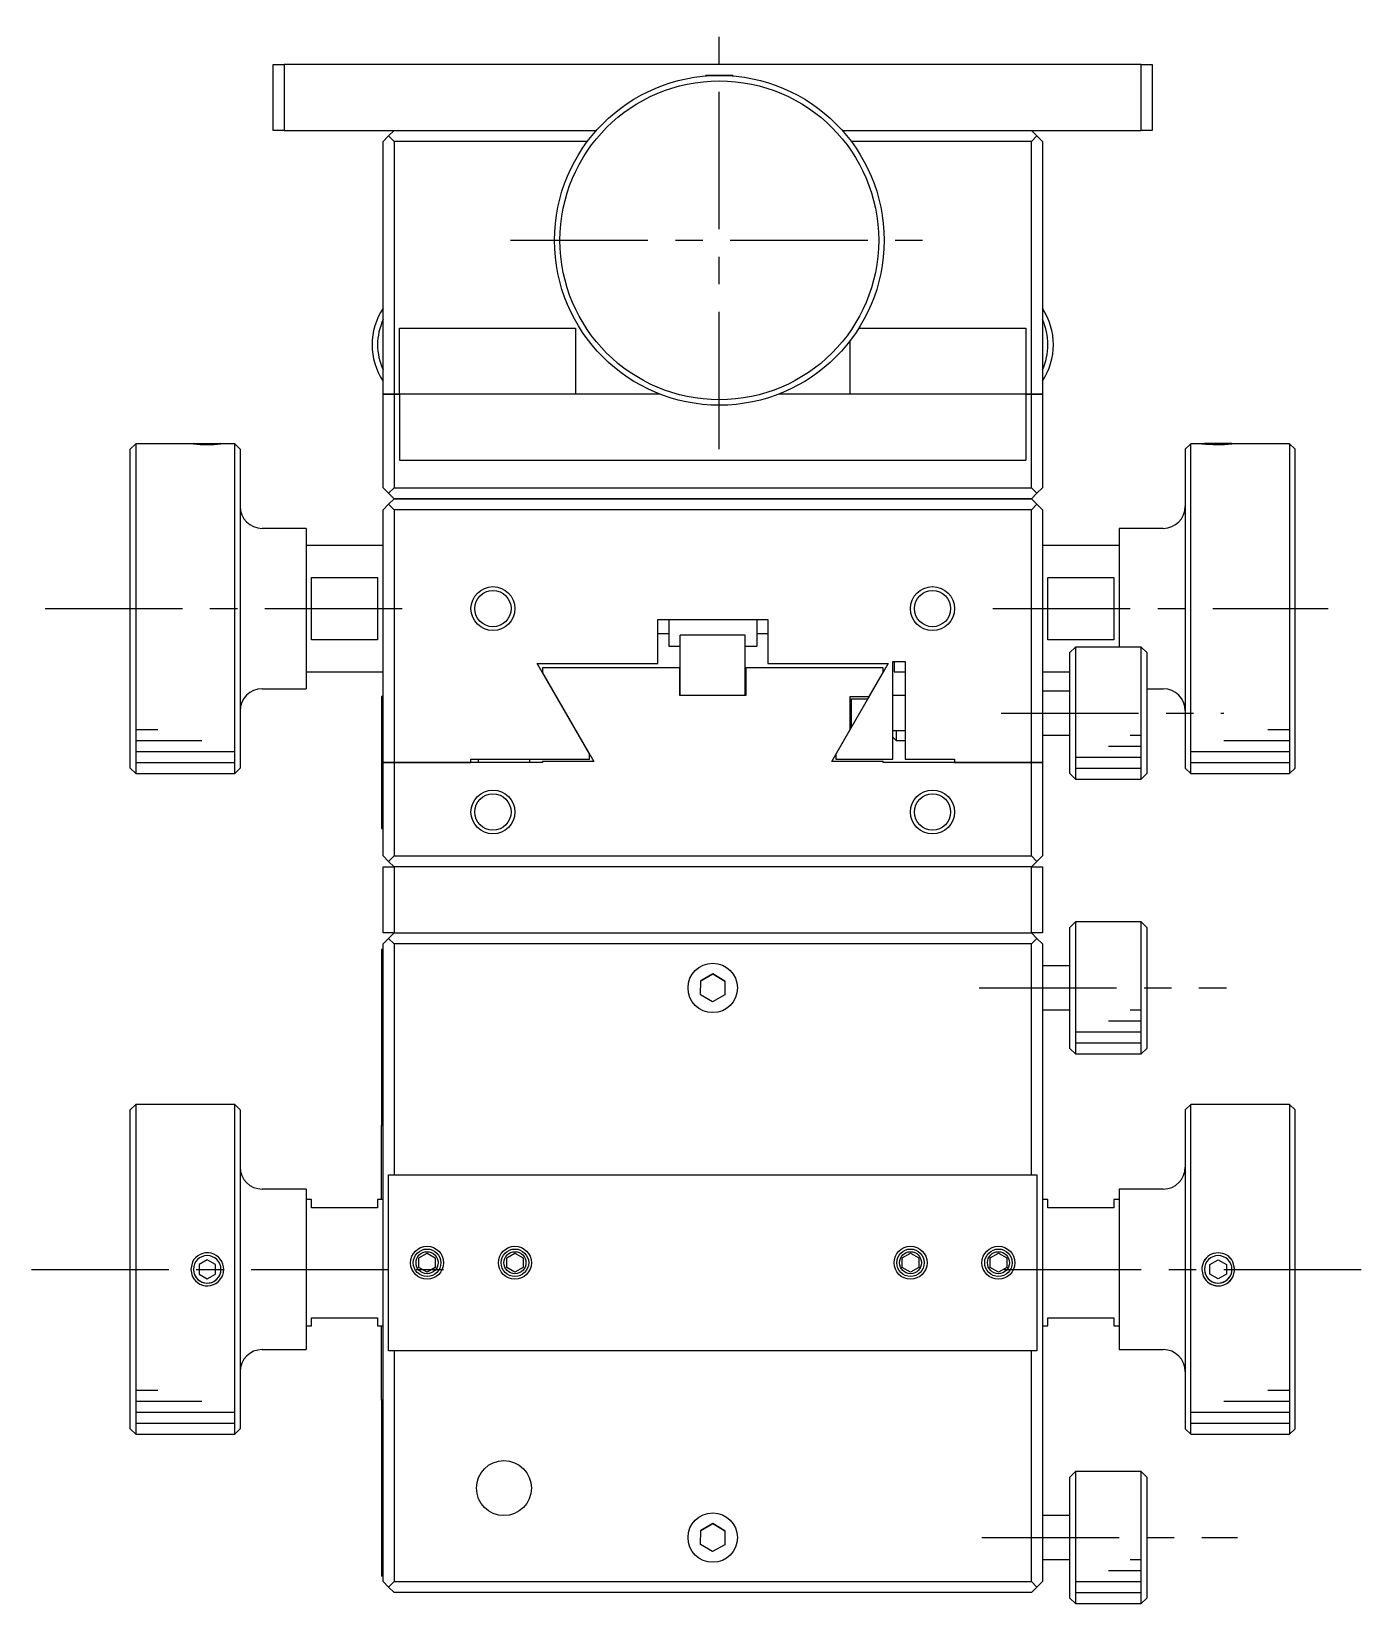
# Model space of a CAD drawing. Extents: x -223 to 406, y -20 to 447.
# Drawn here: x -7.9 to 113.6, y 303.9 to 446.9 of the extents above; entities that cross this region are included whole.
import ezdxf

# ---------------------------------------------------------------- set-up
doc = ezdxf.new("R2010")
doc.units = 0
doc.header["$LTSCALE"] = 10
doc.linetypes.add('CENTER', pattern=[2, 1.25, -0.25, 0.25, -0.25])
doc.layers.get('0').update_dxf_attribs({"linetype": 'CONTINUOUS'})
doc.layers.add('CENTER', color=1, linetype='CENTER')

msp = doc.modelspace()

# ---------------------------------------------------------------- linework, layer by layer
at = {"color": 7, "linetype": 'CONTINUOUS'}
for p, q in [((14.060316, 437.932865), (14.060316, 443.932865)), ((14.060316, 443.932865), (15.060316, 443.932865)), ((15.060316, 443.932865), (15.060316, 437.932865)), ((93.060316, 443.932865), (15.060316, 443.932865)), ((93.060316, 437.932865), (93.060316, 443.932865)), ((93.060316, 443.932865), (94.060316, 443.932865)), ((94.060316, 443.932865), (94.060316, 437.932865)), ((53.410316, 442.962471), (54.660316, 442.962471)), ((54.660316, 442.962471), (55.910316, 442.962471)), ((15.060316, 437.932865), (14.060316, 437.932865)), ((15.060316, 437.932865), (43.479976, 437.932865)), ((24.560316, 437.432865), (25.060316, 437.932865)), ((65.840655, 437.932865), (93.060316, 437.932865)), ((83.560316, 437.432865), (83.060316, 437.932865)), ((94.060316, 437.932865), (93.060316, 437.932865)), ((24.060316, 436.932865), (24.560316, 437.432865)), ((24.060316, 413.932865), (24.060316, 436.932865)), ((24.560316, 437.432865), (25.060316, 436.932865)), ((25.060316, 436.932865), (25.060316, 413.932865)), ((42.660316, 436.932865), (25.060316, 436.932865)), ((83.060316, 436.932865), (66.660316, 436.932865)), ((83.060316, 436.932865), (83.560316, 437.432865)), ((83.060316, 413.932865), (83.060316, 436.932865)), ((83.560316, 437.432865), (84.060316, 436.932865)), ((84.060316, 436.932865), (84.060316, 413.932865)), ((25.560316, 413.932865), (25.560316, 419.932865)), ((25.560316, 419.932865), (41.560316, 419.932865)), ((41.560316, 419.932865), (41.560316, 413.932865)), ((67.348893, 419.932865), (82.560316, 419.932865)), ((82.560316, 419.932865), (82.560316, 413.932865)), ((66.560316, 413.932865), (66.560316, 418.801052)), ((24.060316, 405.432865), (24.060316, 413.932865)), ((24.060316, 413.932865), (25.060316, 413.932865)), ((25.060316, 413.932865), (24.060316, 413.932865)), ((25.060316, 413.932865), (25.060316, 405.432865)), ((25.550316, 413.932865), (25.060316, 413.932865)), ((25.060316, 413.932865), (25.550316, 413.932865)), ((29.050316, 413.932865), (25.560316, 413.932865)), ((29.050316, 413.932865), (25.560316, 413.932865)), ((25.560316, 413.932865), (25.560316, 407.932865)), ((29.060316, 413.932865), (29.050316, 413.932865)), ((29.060316, 413.932865), (29.050316, 413.932865)), ((29.070316, 413.932865), (29.060316, 413.932865)), ((29.070316, 413.932865), (29.060316, 413.932865)), ((29.960316, 413.932865), (29.070316, 413.932865)), ((29.950316, 413.932865), (29.070316, 413.932865)), ((29.960316, 413.932865), (29.950316, 413.932865)), ((30.050316, 413.932865), (29.960316, 413.932865)), ((29.970316, 413.932865), (29.960316, 413.932865)), ((30.060316, 413.932865), (29.970316, 413.932865)), ((30.060316, 413.932865), (30.050316, 413.932865)), ((30.070316, 413.932865), (30.060316, 413.932865)), ((30.850316, 413.932865), (30.060316, 413.932865)), ((30.860316, 413.932865), (30.070316, 413.932865)), ((30.860316, 413.932865), (30.850316, 413.932865)), ((31.050316, 413.932865), (30.860316, 413.932865)), ((30.870316, 413.932865), (30.860316, 413.932865)), ((31.060316, 413.932865), (30.870316, 413.932865)), ((31.060316, 413.932865), (31.050316, 413.932865)), ((31.070316, 413.932865), (31.060316, 413.932865)), ((31.750316, 413.932865), (31.060316, 413.932865)), ((31.760316, 413.932865), (31.070316, 413.932865)), ((31.760316, 413.932865), (31.750316, 413.932865)), ((32.050316, 413.932865), (31.760316, 413.932865)), ((31.770316, 413.932865), (31.760316, 413.932865)), ((32.060316, 413.932865), (31.770316, 413.932865)), ((32.060316, 413.932865), (32.050316, 413.932865)), ((32.070316, 413.932865), (32.060316, 413.932865)), ((32.650316, 413.932865), (32.060316, 413.932865)), ((32.660316, 413.932865), (32.070316, 413.932865)), ((32.660316, 413.932865), (32.650316, 413.932865)), ((33.050316, 413.932865), (32.660316, 413.932865)), ((32.670316, 413.932865), (32.660316, 413.932865)), ((33.060316, 413.932865), (32.670316, 413.932865)), ((33.060316, 413.932865), (33.050316, 413.932865)), ((33.070316, 413.932865), (33.060316, 413.932865)), ((33.550316, 413.932865), (33.060316, 413.932865)), ((33.560316, 413.932865), (33.070316, 413.932865)), ((33.560316, 413.932865), (33.550316, 413.932865)), ((34.050316, 413.932865), (33.560316, 413.932865)), ((33.570316, 413.932865), (33.560316, 413.932865)), ((34.060316, 413.932865), (33.570316, 413.932865)), ((34.060316, 413.932865), (34.050316, 413.932865)), ((34.070316, 413.932865), (34.060316, 413.932865)), ((34.450316, 413.932865), (34.060316, 413.932865)), ((34.460316, 413.932865), (34.070316, 413.932865)), ((34.460316, 413.932865), (34.450316, 413.932865)), ((35.050316, 413.932865), (34.460316, 413.932865)), ((34.470316, 413.932865), (34.460316, 413.932865)), ((35.060316, 413.932865), (34.470316, 413.932865)), ((35.060316, 413.932865), (35.050316, 413.932865)), ((35.070316, 413.932865), (35.060316, 413.932865)), ((35.350316, 413.932865), (35.060316, 413.932865)), ((35.360316, 413.932865), (35.070316, 413.932865)), ((35.360316, 413.932865), (35.350316, 413.932865)), ((36.050316, 413.932865), (35.360316, 413.932865)), ((35.370316, 413.932865), (35.360316, 413.932865)), ((36.060316, 413.932865), (35.370316, 413.932865)), ((36.060316, 413.932865), (36.050316, 413.932865)), ((36.070316, 413.932865), (36.060316, 413.932865)), ((36.250316, 413.932865), (36.060316, 413.932865)), ((36.260316, 413.932865), (36.070316, 413.932865)), ((36.260316, 413.932865), (36.250316, 413.932865)), ((37.050316, 413.932865), (36.260316, 413.932865)), ((36.270316, 413.932865), (36.260316, 413.932865)), ((37.060316, 413.932865), (36.270316, 413.932865)), ((37.060316, 413.932865), (37.050316, 413.932865)), ((37.070316, 413.932865), (37.060316, 413.932865)), ((37.150316, 413.932865), (37.060316, 413.932865)), ((37.160316, 413.932865), (37.070316, 413.932865)), ((37.160316, 413.932865), (37.150316, 413.932865)), ((38.050316, 413.932865), (37.160316, 413.932865)), ((37.170316, 413.932865), (37.160316, 413.932865)), ((38.050316, 413.932865), (37.170316, 413.932865)), ((38.060316, 413.932865), (38.050316, 413.932865)), ((38.060316, 413.932865), (38.050316, 413.932865)), ((38.070316, 413.932865), (38.060316, 413.932865)), ((38.070316, 413.932865), (38.060316, 413.932865)), ((39.050316, 413.932865), (38.070316, 413.932865)), ((39.060316, 413.932865), (38.070316, 413.932865)), ((39.060316, 413.932865), (39.050316, 413.932865)), ((39.070316, 413.932865), (39.060316, 413.932865)), ((40.060316, 413.932865), (39.060316, 413.932865)), ((40.050316, 413.932865), (39.070316, 413.932865)), ((40.060316, 413.932865), (40.050316, 413.932865)), ((40.070316, 413.932865), (40.060316, 413.932865)), ((41.060316, 413.932865), (40.060316, 413.932865)), ((41.050316, 413.932865), (40.070316, 413.932865)), ((41.060316, 413.932865), (41.050316, 413.932865)), ((41.070316, 413.932865), (41.060316, 413.932865)), ((41.560316, 413.932865), (41.060316, 413.932865)), ((41.560316, 413.932865), (41.070316, 413.932865)), ((41.570316, 413.932865), (41.560316, 413.932865)), ((42.060316, 413.932865), (41.570316, 413.932865)), ((43.060316, 413.932865), (42.060316, 413.932865)), ((44.060316, 413.932865), (43.060316, 413.932865)), ((45.060316, 413.932865), (44.060316, 413.932865)), ((46.060316, 413.932865), (45.060316, 413.932865)), ((47.060316, 413.932865), (46.060316, 413.932865)), ((48.060316, 413.932865), (47.060316, 413.932865)), ((49.060316, 413.932865), (48.060316, 413.932865)), ((49.275151, 413.932865), (49.060316, 413.932865)), ((60.060316, 413.932865), (60.04548, 413.932865)), ((61.060316, 413.932865), (60.060316, 413.932865)), ((62.060316, 413.932865), (61.060316, 413.932865)), ((63.060316, 413.932865), (62.060316, 413.932865)), ((64.060316, 413.932865), (63.060316, 413.932865)), ((65.060316, 413.932865), (64.060316, 413.932865)), ((66.060316, 413.932865), (65.060316, 413.932865)), ((66.550316, 413.932865), (66.060316, 413.932865)), ((66.560316, 413.932865), (66.550316, 413.932865)), ((67.050316, 413.932865), (66.560316, 413.932865)), ((67.060316, 413.932865), (66.560316, 413.932865)), ((67.060316, 413.932865), (67.050316, 413.932865)), ((67.070316, 413.932865), (67.060316, 413.932865)), ((68.060316, 413.932865), (67.060316, 413.932865)), ((68.050316, 413.932865), (67.070316, 413.932865)), ((68.060316, 413.932865), (68.050316, 413.932865)), ((68.070316, 413.932865), (68.060316, 413.932865)), ((69.060316, 413.932865), (68.060316, 413.932865)), ((69.050316, 413.932865), (68.070316, 413.932865)), ((69.060316, 413.932865), (69.050316, 413.932865)), ((69.070316, 413.932865), (69.060316, 413.932865)), ((70.050316, 413.932865), (69.060316, 413.932865)), ((70.050316, 413.932865), (69.070316, 413.932865)), ((70.060316, 413.932865), (70.050316, 413.932865)), ((70.060316, 413.932865), (70.050316, 413.932865)), ((70.070316, 413.932865), (70.060316, 413.932865)), ((70.070316, 413.932865), (70.060316, 413.932865)), ((70.960316, 413.932865), (70.070316, 413.932865)), ((70.950316, 413.932865), (70.070316, 413.932865)), ((70.960316, 413.932865), (70.950316, 413.932865)), ((71.050316, 413.932865), (70.960316, 413.932865)), ((70.970316, 413.932865), (70.960316, 413.932865)), ((71.060316, 413.932865), (70.970316, 413.932865)), ((71.060316, 413.932865), (71.050316, 413.932865)), ((71.070316, 413.932865), (71.060316, 413.932865)), ((71.850316, 413.932865), (71.060316, 413.932865)), ((71.860316, 413.932865), (71.070316, 413.932865)), ((71.860316, 413.932865), (71.850316, 413.932865)), ((72.050316, 413.932865), (71.860316, 413.932865)), ((71.870316, 413.932865), (71.860316, 413.932865)), ((72.060316, 413.932865), (71.870316, 413.932865)), ((72.060316, 413.932865), (72.050316, 413.932865)), ((72.070316, 413.932865), (72.060316, 413.932865)), ((72.750316, 413.932865), (72.060316, 413.932865)), ((72.760316, 413.932865), (72.070316, 413.932865)), ((72.760316, 413.932865), (72.750316, 413.932865)), ((73.050316, 413.932865), (72.760316, 413.932865)), ((72.770316, 413.932865), (72.760316, 413.932865)), ((73.060316, 413.932865), (72.770316, 413.932865)), ((73.060316, 413.932865), (73.050316, 413.932865)), ((73.070316, 413.932865), (73.060316, 413.932865)), ((73.650316, 413.932865), (73.060316, 413.932865)), ((73.660316, 413.932865), (73.070316, 413.932865)), ((73.660316, 413.932865), (73.650316, 413.932865)), ((74.050316, 413.932865), (73.660316, 413.932865)), ((73.670316, 413.932865), (73.660316, 413.932865)), ((74.060316, 413.932865), (73.670316, 413.932865)), ((74.060316, 413.932865), (74.050316, 413.932865)), ((74.070316, 413.932865), (74.060316, 413.932865)), ((74.550316, 413.932865), (74.060316, 413.932865)), ((74.560316, 413.932865), (74.070316, 413.932865)), ((74.560316, 413.932865), (74.550316, 413.932865)), ((75.050316, 413.932865), (74.560316, 413.932865)), ((74.570316, 413.932865), (74.560316, 413.932865)), ((75.060316, 413.932865), (74.570316, 413.932865)), ((75.060316, 413.932865), (75.050316, 413.932865)), ((75.070316, 413.932865), (75.060316, 413.932865)), ((75.450316, 413.932865), (75.060316, 413.932865)), ((75.460316, 413.932865), (75.070316, 413.932865)), ((75.460316, 413.932865), (75.450316, 413.932865)), ((76.050316, 413.932865), (75.460316, 413.932865)), ((75.470316, 413.932865), (75.460316, 413.932865)), ((76.060316, 413.932865), (75.470316, 413.932865)), ((76.060316, 413.932865), (76.050316, 413.932865)), ((76.070316, 413.932865), (76.060316, 413.932865)), ((76.350316, 413.932865), (76.060316, 413.932865)), ((76.360316, 413.932865), (76.070316, 413.932865)), ((76.360316, 413.932865), (76.350316, 413.932865)), ((77.050316, 413.932865), (76.360316, 413.932865)), ((76.370316, 413.932865), (76.360316, 413.932865)), ((77.060316, 413.932865), (76.370316, 413.932865)), ((77.060316, 413.932865), (77.050316, 413.932865)), ((77.070316, 413.932865), (77.060316, 413.932865)), ((77.250316, 413.932865), (77.060316, 413.932865)), ((77.260316, 413.932865), (77.070316, 413.932865)), ((77.260316, 413.932865), (77.250316, 413.932865)), ((78.050316, 413.932865), (77.260316, 413.932865)), ((77.270316, 413.932865), (77.260316, 413.932865)), ((78.060316, 413.932865), (77.270316, 413.932865)), ((78.060316, 413.932865), (78.050316, 413.932865)), ((78.070316, 413.932865), (78.060316, 413.932865)), ((78.150316, 413.932865), (78.060316, 413.932865)), ((78.160316, 413.932865), (78.070316, 413.932865)), ((78.160316, 413.932865), (78.150316, 413.932865)), ((79.050316, 413.932865), (78.160316, 413.932865)), ((78.170316, 413.932865), (78.160316, 413.932865)), ((79.050316, 413.932865), (78.170316, 413.932865)), ((79.060316, 413.932865), (79.050316, 413.932865)), ((79.060316, 413.932865), (79.050316, 413.932865)), ((79.070316, 413.932865), (79.060316, 413.932865)), ((79.070316, 413.932865), (79.060316, 413.932865)), ((82.560316, 413.932865), (79.070316, 413.932865)), ((82.560316, 413.932865), (79.070316, 413.932865)), ((82.560316, 413.932865), (82.560316, 407.932865)), ((83.060316, 413.932865), (82.570316, 413.932865)), ((82.570316, 413.932865), (83.060316, 413.932865)), ((83.060316, 405.432865), (83.060316, 413.932865)), ((83.060316, 413.932865), (84.060316, 413.932865)), ((84.060316, 413.932865), (83.060316, 413.932865)), ((84.060316, 413.932865), (84.060316, 405.432865)), ((1.560316, 409.432865), (1.060316, 408.932865)), ((1.560316, 409.432865), (1.560316, 379.432865)), ((6.751103, 409.432865), (1.560316, 409.432865)), ((6.810316, 409.462471), (6.751103, 409.432865)), ((6.810316, 409.462471), (9.174074, 409.462471)), ((9.174074, 409.462471), (9.310316, 409.462471)), ((9.369528, 409.432865), (9.310316, 409.462471)), ((10.560316, 409.432865), (9.560311, 409.432865)), ((10.560316, 379.432865), (10.560316, 409.432865)), ((11.060316, 408.932865), (10.560316, 409.432865)), ((97.560316, 409.432865), (97.060316, 408.932865)), ((97.560316, 379.432865), (97.560316, 409.432865)), ((98.751103, 409.432865), (97.560316, 409.432865)), ((98.810316, 409.462471), (98.751103, 409.432865)), ((101.257965, 409.462471), (98.810316, 409.462471)), ((101.308602, 409.462471), (101.257965, 409.462471)), ((101.310316, 409.462471), (101.308602, 409.462471)), ((101.369528, 409.432865), (101.310316, 409.462471)), ((106.560316, 409.432865), (101.560311, 409.432865)), ((106.560316, 409.432865), (106.560316, 379.432865)), ((107.060316, 408.932865), (106.560316, 409.432865)), ((1.060316, 379.932865), (1.060316, 408.932865)), ((11.060316, 408.932865), (11.060316, 379.932865)), ((25.560316, 407.932865), (82.560316, 407.932865)), ((97.060316, 408.932865), (97.060316, 379.932865)), ((107.060316, 379.932865), (107.060316, 408.932865)), ((24.560316, 404.932865), (24.060316, 405.432865)), ((25.060316, 405.432865), (24.560316, 404.932865)), ((24.560316, 404.932865), (25.060316, 404.432865)), ((25.060316, 405.432865), (83.060316, 405.432865)), ((83.560316, 404.932865), (83.060316, 405.432865)), ((83.560316, 404.932865), (83.060316, 404.432865)), ((84.060316, 405.432865), (83.560316, 404.932865)), ((24.060316, 403.432865), (24.560316, 403.932865)), ((24.060316, 380.432865), (24.060316, 403.432865)), ((24.560316, 403.932865), (25.060316, 404.432865)), ((24.560316, 403.932865), (25.060316, 403.432865)), ((25.060316, 404.432865), (83.060316, 404.432865)), ((83.060316, 404.432865), (25.060316, 404.432865)), ((25.060316, 403.432865), (25.060316, 380.432865)), ((83.060316, 403.432865), (25.060316, 403.432865)), ((83.060316, 404.432865), (83.560316, 403.932865)), ((83.060316, 403.432865), (83.560316, 403.932865)), ((83.060316, 380.432865), (83.060316, 403.432865)), ((83.560316, 403.932865), (84.060316, 403.432865)), ((84.060316, 403.432865), (84.060316, 380.432865)), ((17.060316, 401.732865), (13.060316, 401.732865)), ((17.060316, 401.732865), (17.060316, 387.132865)), ((91.060316, 401.732865), (91.060316, 390.932865)), ((95.060316, 401.732865), (91.060316, 401.732865)), ((24.060316, 400.182865), (17.060316, 400.182865)), ((91.060316, 400.182865), (84.060316, 400.182865)), ((17.560316, 391.593411), (17.560316, 397.272319)), ((17.560316, 397.272319), (23.560316, 397.272319)), ((23.560316, 397.272319), (23.560316, 391.593411)), ((84.560316, 391.593411), (84.560316, 397.272319)), ((84.560316, 397.272319), (90.560316, 397.272319)), ((90.560316, 397.272319), (90.560316, 391.593411)), ((49.060316, 393.432865), (59.060316, 393.432865)), ((49.060316, 389.432865), (49.060316, 393.432865)), ((50.060316, 393.432865), (50.060316, 391.007865)), ((58.060316, 393.432865), (58.060316, 391.007865)), ((59.060316, 393.432865), (59.060316, 389.432865)), ((49.060316, 392.182865), (50.060316, 392.182865)), ((51.110316, 386.532865), (51.110316, 392.032865)), ((57.010316, 392.032865), (51.110316, 392.032865)), ((57.010316, 386.532865), (57.010316, 392.032865)), ((58.060316, 392.182865), (59.060316, 392.182865)), ((23.560316, 391.593411), (17.560316, 391.593411)), ((50.060316, 391.007865), (51.110316, 391.007865)), ((57.010316, 391.007865), (58.060316, 391.007865)), ((90.560316, 391.593411), (84.560316, 391.593411)), ((87.060316, 390.932865), (86.560316, 390.432865)), ((86.560316, 379.432865), (86.560316, 390.432865)), ((87.060316, 390.932865), (87.060316, 378.932865)), ((93.060316, 390.932865), (87.060316, 390.932865)), ((93.060316, 378.933214), (93.060316, 390.932865)), ((93.560316, 390.432865), (93.060316, 390.932865)), ((93.560316, 390.432865), (93.560316, 379.433185)), ((38.096214, 389.432865), (49.060316, 389.432865)), ((42.860316, 381.181199), (38.096214, 389.432865)), ((38.560316, 389.032865), (38.560316, 388.632789)), ((51.060316, 389.032865), (38.560316, 389.032865)), ((51.060316, 386.532865), (51.060316, 389.032865)), ((57.060316, 389.032865), (57.060316, 386.532865)), ((69.560316, 389.032865), (57.060316, 389.032865)), ((59.060316, 389.432865), (70.024417, 389.432865)), ((70.024417, 389.432865), (65.260316, 381.181199)), ((69.560316, 388.632789), (69.560316, 389.032865)), ((70.460316, 389.632865), (71.560316, 389.632865)), ((70.460316, 380.732865), (70.460316, 389.632865)), ((70.560316, 389.632865), (70.560316, 388.682865)), ((71.560316, 389.632865), (71.560316, 380.732865)), ((17.060316, 388.682865), (24.060316, 388.682865)), ((38.560316, 388.632789), (43.236809, 380.532865)), ((68.290189, 386.432865), (69.560316, 388.632789)), ((70.560316, 388.682865), (71.560316, 388.682865)), ((84.060316, 388.682865), (86.560316, 388.682865)), ((13.060316, 387.132865), (17.060316, 387.132865)), ((24.060316, 386.432865), (23.910316, 386.432865)), ((23.910316, 386.432865), (23.910316, 380.432865)), ((57.060316, 386.532865), (51.060316, 386.532865)), ((66.560316, 386.432865), (68.290189, 386.432865)), ((66.560316, 383.436637), (66.560316, 386.432865)), ((66.660316, 386.182865), (66.560316, 386.082865)), ((66.660316, 386.182865), (66.660316, 383.682865)), ((68.148029, 386.182865), (66.660316, 386.182865)), ((71.560316, 386.532865), (70.460316, 386.532865)), ((86.560316, 386.932865), (84.060335, 386.932865)), ((93.560316, 387.132865), (95.060316, 387.132865)), ((64.883822, 380.532865), (66.560316, 383.436637)), ((66.560316, 383.782865), (66.660316, 383.682865)), ((66.660316, 383.682865), (66.704653, 383.682865)), ((70.460316, 383.332865), (71.560316, 383.332865)), ((70.760316, 383.332865), (70.760316, 382.432865)), ((70.460316, 382.732865), (70.510316, 382.682865)), ((70.510316, 382.682865), (70.760316, 382.432865)), ((70.760316, 382.432865), (71.560296, 382.432865)), ((84.060335, 382.932865), (86.560316, 382.932865)), ((24.060316, 380.432865), (23.910316, 380.432865)), ((23.910316, 380.432865), (23.910316, 374.432865)), ((24.060316, 380.432865), (23.910316, 380.432865)), ((24.060316, 371.932865), (24.060316, 380.432865)), ((24.060316, 380.432865), (25.060316, 380.432865)), ((25.060316, 380.432865), (24.060316, 380.432865)), ((25.060316, 380.432865), (25.060316, 371.932865)), ((32.060316, 380.432865), (25.060316, 380.432865)), ((25.060316, 380.432865), (32.060316, 380.432865)), ((32.060316, 380.732865), (42.860316, 380.732865)), ((32.060316, 380.432865), (32.060316, 380.732865)), ((38.560316, 380.432865), (32.060316, 380.432865)), ((32.710316, 380.732865), (32.710316, 380.432865)), ((37.410316, 380.432865), (37.410316, 380.732865)), ((38.560316, 380.532865), (38.560316, 380.432865)), ((43.236809, 380.532865), (38.560316, 380.532865)), ((42.860316, 380.732865), (42.860316, 381.181199)), ((69.560316, 380.532865), (64.883822, 380.532865)), ((65.260316, 381.181199), (65.260316, 380.732865)), ((65.260316, 380.732865), (70.460316, 380.732865)), ((69.560316, 380.432865), (69.560316, 380.532865)), ((76.060316, 380.432865), (69.560316, 380.432865)), ((71.560316, 380.732865), (76.060316, 380.732865)), ((76.060316, 380.732865), (76.060316, 380.432865)), ((83.060316, 380.432865), (76.060316, 380.432865)), ((76.060316, 380.432865), (83.060316, 380.432865)), ((83.060316, 371.932865), (83.060316, 380.432865)), ((83.060316, 380.432865), (84.060316, 380.432865)), ((84.060316, 380.432865), (83.060316, 380.432865)), ((84.060316, 380.432865), (84.060316, 371.932865)), ((1.060316, 379.932865), (1.560316, 379.432865)), ((1.560316, 379.432865), (10.560316, 379.432865)), ((10.560316, 379.432865), (11.060316, 379.932865)), ((86.560316, 379.432865), (87.060316, 378.932865)), ((93.060316, 378.932865), (93.560316, 379.432865)), ((93.560316, 379.433185), (93.560316, 379.432865)), ((97.060316, 379.932865), (97.560316, 379.432865)), ((97.560316, 379.432865), (106.560316, 379.432865)), ((106.560316, 379.432865), (107.060316, 379.932865)), ((87.060316, 378.932865), (93.060316, 378.932865)), ((93.060316, 378.932865), (93.060316, 378.933214)), ((23.910316, 374.432865), (24.060316, 374.432865)), ((24.560316, 371.432865), (24.060316, 371.932865)), ((25.060316, 371.932865), (24.560316, 371.432865)), ((25.060316, 371.932865), (83.060316, 371.932865)), ((83.560316, 371.432865), (83.060316, 371.932865)), ((84.060316, 371.932865), (83.560316, 371.432865)), ((24.060316, 364.932865), (24.060316, 370.932865)), ((24.060316, 370.932865), (25.060316, 370.932865)), ((24.560316, 371.432865), (25.060316, 370.932865)), ((25.060316, 370.932865), (25.060316, 364.932865)), ((83.060316, 370.932865), (25.060316, 370.932865)), ((83.060316, 370.932865), (83.560316, 371.432865)), ((83.060316, 364.932865), (83.060316, 370.932865)), ((83.060316, 370.932865), (84.060316, 370.932865)), ((84.060316, 370.932865), (84.060316, 364.932865)), ((25.060316, 364.932865), (24.060316, 364.932865)), ((25.060316, 364.932865), (24.560316, 364.432865)), ((25.060316, 364.932865), (83.060316, 364.932865)), ((83.560316, 364.432865), (83.060316, 364.932865)), ((84.060316, 364.932865), (83.060316, 364.932865)), ((87.060316, 365.932865), (86.560316, 365.432865)), ((86.560316, 359.992227), (86.560316, 365.432865)), ((87.060316, 365.932865), (87.060316, 359.997624)), ((93.060316, 365.932865), (87.060316, 365.932865)), ((93.060316, 353.932865), (93.060316, 365.932865)), ((93.560316, 365.432865), (93.060316, 365.932865)), ((93.560316, 365.432865), (93.560316, 354.432865)), ((23.910316, 363.432865), (23.910316, 347.432865)), ((24.060316, 363.432865), (23.910316, 363.432865)), ((24.560316, 364.432865), (24.060316, 363.932865)), ((24.060316, 305.932865), (24.060316, 363.932865)), ((24.560316, 364.432865), (25.060316, 363.932865)), ((83.060316, 363.932865), (25.060316, 363.932865)), ((25.060316, 363.932865), (25.060316, 342.932865)), ((83.060316, 363.932865), (83.560316, 364.432865)), ((83.060316, 342.932865), (83.060316, 363.932865)), ((84.060316, 363.932865), (83.560316, 364.432865)), ((84.060316, 363.932865), (84.060316, 305.932865)), ((86.560316, 361.932865), (84.060335, 361.932865)), ((52.954609, 359.307768), (52.966112, 360.577886)), ((52.966112, 360.577886), (54.071819, 361.202983)), ((54.071819, 361.202983), (52.966112, 360.577886)), ((54.071819, 361.202983), (55.166022, 360.557962)), ((55.166022, 360.557962), (54.071819, 361.202983)), ((55.166022, 360.557962), (55.154519, 359.287843)), ((54.048812, 358.662746), (52.954609, 359.307768)), ((55.154519, 359.287843), (54.048812, 358.662746)), ((86.560316, 354.432865), (86.560316, 359.992227)), ((87.060316, 359.997624), (87.060316, 353.932865)), ((84.060335, 357.932865), (86.560316, 357.932865)), ((86.560316, 354.432865), (87.060316, 353.932865)), ((87.060316, 353.932865), (93.060316, 353.932865)), ((93.060316, 353.932865), (93.560316, 354.432865)), ((1.560316, 349.332865), (1.060316, 348.832865)), ((1.560316, 349.332865), (1.560316, 334.332865)), ((10.560316, 349.332865), (1.560316, 349.332865)), ((10.560316, 319.332865), (10.560316, 349.332865)), ((11.060316, 348.832865), (10.560316, 349.332865)), ((97.560316, 349.332865), (97.060316, 348.832865)), ((97.560316, 319.332865), (97.560316, 349.332865)), ((106.560316, 349.332865), (97.560316, 349.332865)), ((106.560316, 349.332865), (106.560316, 334.332865)), ((107.060316, 348.832865), (106.560316, 349.332865)), ((1.060316, 334.332865), (1.060316, 348.832865)), ((11.060316, 348.832865), (11.060316, 319.832865)), ((97.060316, 348.832865), (97.060316, 319.832865)), ((107.060316, 334.332865), (107.060316, 348.832865)), ((24.060316, 347.432865), (23.910316, 347.432865)), ((23.910316, 346.932865), (23.910316, 347.422865)), ((23.910316, 345.932865), (23.910316, 346.932865)), ((23.910316, 344.932865), (23.910316, 345.932865)), ((23.910316, 343.932865), (23.910316, 344.932865)), ((23.910316, 342.932865), (23.910316, 343.932865)), ((23.910316, 341.932865), (23.910316, 342.932865)), ((23.910316, 340.932865), (23.910316, 341.932865)), ((24.560316, 326.932865), (24.560316, 342.932865)), ((24.560316, 342.932865), (25.060316, 342.932865)), ((25.060316, 342.932865), (83.060316, 342.932865)), ((83.060316, 342.932865), (83.560316, 342.932865)), ((83.560316, 342.932865), (83.560316, 326.932865)), ((17.060316, 341.632865), (13.060316, 341.632865)), ((17.060316, 341.632865), (17.060316, 327.032865)), ((17.560316, 340.682865), (17.060316, 340.682865)), ((17.560316, 339.932865), (17.560316, 340.682865)), ((23.560316, 340.682865), (23.560316, 339.932865)), ((24.060316, 340.682865), (23.560316, 340.682865)), ((23.910316, 340.682865), (23.910316, 340.932865)), ((84.560316, 340.682865), (84.060316, 340.682865)), ((84.560316, 339.932865), (84.560316, 340.682865)), ((90.560316, 340.682865), (90.560316, 339.932865)), ((91.060316, 340.682865), (90.560316, 340.682865)), ((91.060316, 341.632865), (91.060316, 327.032865)), ((95.060316, 341.632865), (91.060316, 341.632865)), ((23.560316, 339.932865), (17.560316, 339.932865)), ((90.560316, 339.932865), (84.560316, 339.932865)), ((8.060316, 335.19889), (7.310316, 334.765877)), ((7.310316, 334.765877), (7.310316, 333.899852)), ((8.810316, 334.765877), (8.060316, 335.19889)), ((8.810316, 333.899852), (8.810316, 334.765877)), ((27.310316, 335.365877), (28.060316, 335.79889)), ((27.310316, 334.499852), (27.310316, 335.365877)), ((28.060316, 335.79889), (28.810316, 335.365877)), ((28.810316, 335.365877), (28.810316, 334.499852)), ((35.310316, 335.365877), (36.060316, 335.79889)), ((35.310316, 334.499852), (35.310316, 335.365877)), ((36.060316, 335.79889), (36.810316, 335.365877)), ((36.810316, 335.365877), (36.810316, 334.499852)), ((71.310316, 335.365877), (72.060316, 335.79889)), ((71.310316, 334.499852), (71.310316, 335.365877)), ((72.060316, 335.79889), (72.810316, 335.365877)), ((72.810316, 335.365877), (72.810316, 334.499852)), ((79.310316, 335.365877), (80.060316, 335.79889)), ((79.310316, 334.499852), (79.310316, 335.365877)), ((80.060316, 335.79889), (80.810316, 335.365877)), ((80.810316, 335.365877), (80.810316, 334.499852)), ((99.310316, 334.765877), (100.060316, 335.19889)), ((99.310316, 333.899852), (99.310316, 334.765877)), ((100.060316, 335.19889), (100.810316, 334.765877)), ((100.810316, 334.765877), (100.810316, 333.899852)), ((1.060316, 319.832865), (1.060316, 334.332865)), ((1.560316, 334.332865), (1.560316, 319.332865)), ((7.310316, 333.899852), (8.060316, 333.466839)), ((8.060316, 333.466839), (8.810316, 333.899852)), ((28.060316, 334.066839), (27.310316, 334.499852)), ((28.810316, 334.499852), (28.060316, 334.066839)), ((36.060316, 334.066839), (35.310316, 334.499852)), ((36.810316, 334.499852), (36.060316, 334.066839)), ((72.060316, 334.066839), (71.310316, 334.499852)), ((72.810316, 334.499852), (72.060316, 334.066839)), ((80.060316, 334.066839), (79.310316, 334.499852)), ((80.810316, 334.499852), (80.060316, 334.066839)), ((100.060316, 333.466839), (99.310316, 333.899852)), ((100.810316, 333.899852), (100.060316, 333.466839)), ((106.560316, 334.332865), (106.560316, 319.332865)), ((107.060316, 319.832865), (107.060316, 334.332865)), ((17.060316, 329.182865), (17.560316, 329.182865)), ((17.560316, 329.182865), (17.560316, 329.932865)), ((17.560316, 329.932865), (23.560316, 329.932865)), ((23.560316, 329.932865), (23.560316, 329.182865)), ((23.560316, 329.182865), (24.060316, 329.182865)), ((23.910316, 328.932865), (23.910316, 329.182865)), ((23.910316, 327.932865), (23.910316, 328.932865)), ((84.060316, 329.182865), (84.560316, 329.182865)), ((84.560316, 329.182865), (84.560316, 329.932865)), ((84.560316, 329.932865), (90.560316, 329.932865)), ((90.560316, 329.932865), (90.560316, 329.182865)), ((90.560316, 329.182865), (91.060316, 329.182865)), ((23.910316, 326.932865), (23.910316, 327.932865)), ((13.060316, 327.032865), (17.060316, 327.032865)), ((23.910316, 325.932865), (23.910316, 326.932865)), ((25.060316, 326.932865), (24.560316, 326.932865)), ((25.060316, 326.932865), (25.060316, 305.932865)), ((83.060316, 326.932865), (25.060316, 326.932865)), ((83.060316, 305.932865), (83.060316, 326.932865)), ((83.560316, 326.932865), (83.060316, 326.932865)), ((91.060316, 327.032865), (95.060316, 327.032865)), ((23.910316, 324.932865), (23.910316, 325.932865)), ((23.910316, 323.932865), (23.910316, 324.932865)), ((23.910316, 322.932865), (23.910316, 323.932865)), ((23.910316, 322.442865), (23.910316, 322.932865)), ((23.910316, 322.432865), (23.910316, 306.432865)), ((24.060316, 322.432865), (23.910316, 322.432865)), ((1.060316, 319.832865), (1.560316, 319.332865)), ((1.560316, 319.332865), (10.560316, 319.332865)), ((10.560316, 319.332865), (11.060316, 319.832865)), ((97.060316, 319.832865), (97.560316, 319.332865)), ((97.560316, 319.332865), (106.560316, 319.332865)), ((106.560316, 319.332865), (107.060316, 319.832865)), ((87.060316, 315.932865), (86.560316, 315.432865)), ((86.560316, 309.992227), (86.560316, 315.432865)), ((87.060316, 315.932865), (87.060316, 309.997624)), ((93.060316, 315.932865), (87.060316, 315.932865)), ((93.060316, 303.932865), (93.060316, 315.932865)), ((93.560316, 315.432865), (93.060316, 315.932865)), ((93.560316, 315.432865), (93.560316, 304.432865)), ((86.560316, 311.932865), (84.060335, 311.932865)), ((52.954609, 309.307768), (52.966112, 310.577886)), ((52.966112, 310.577886), (54.071819, 311.202983)), ((54.071819, 311.202983), (52.966112, 310.577886)), ((54.071819, 311.202983), (55.166022, 310.557962)), ((55.166022, 310.557962), (54.071819, 311.202983)), ((55.166022, 310.557962), (55.154519, 309.287843)), ((54.048812, 308.662746), (52.954609, 309.307768)), ((55.154519, 309.287843), (54.048812, 308.662746)), ((86.560316, 304.432865), (86.560316, 309.992227)), ((87.060316, 309.997624), (87.060316, 303.932865)), ((84.060335, 307.932865), (86.560316, 307.932865)), ((24.060316, 306.432865), (23.910316, 306.432865)), ((24.060316, 305.932865), (24.560316, 305.432865)), ((24.560316, 305.432865), (25.060316, 305.932865)), ((24.560316, 305.432865), (25.060316, 304.932865)), ((25.060316, 305.932865), (83.060316, 305.932865)), ((83.060316, 304.932865), (25.060316, 304.932865)), ((83.060316, 305.932865), (83.560316, 305.432865)), ((83.060316, 304.932865), (83.560316, 305.432865)), ((83.560316, 305.432865), (84.060316, 305.932865)), ((86.560316, 304.432865), (87.060316, 303.932865)), ((87.060316, 303.932865), (93.060316, 303.932865)), ((93.060316, 303.932865), (93.560316, 304.432865))]:
    msp.add_line(p, q, dxfattribs=at)
at = {"color": 3, "linetype": 'CONTINUOUS'}
for p, q in [((6.808264, 409.410102), (6.560321, 409.432865)), ((9.560311, 409.432865), (9.297799, 409.408892)), ((101.560311, 409.432865), (101.312129, 409.410083)), ((1.560316, 383.432865), (3.560316, 383.432865)), ((104.560316, 383.432865), (106.560316, 383.432865)), ((1.560316, 382.432865), (7.560316, 382.432865)), ((90.060316, 381.932865), (93.060316, 381.932865)), ((92.060316, 382.932865), (93.060316, 382.932865)), ((100.560316, 382.432865), (106.560316, 382.432865)), ((1.560316, 381.432865), (10.560316, 381.432865)), ((1.560316, 380.432865), (10.560316, 380.432865)), ((87.060316, 380.932865), (93.060316, 380.932865)), ((97.560316, 381.432865), (106.560316, 381.432865)), ((97.560316, 380.432865), (106.560316, 380.432865)), ((87.060316, 379.932865), (93.060316, 379.932865)), ((92.060316, 357.932865), (93.060316, 357.932865)), ((90.060316, 356.932865), (93.060316, 356.932865)), ((87.060316, 355.932865), (93.060316, 355.932865)), ((87.060316, 354.932865), (93.060316, 354.932865)), ((6.718105, 335.002544), (6.560316, 334.332865)), ((98.718105, 335.002544), (98.570539, 334.507694)), ((101.56026, 334.31992), (101.400259, 335.007069)), ((6.560316, 334.332865), (6.698302, 333.70444)), ((98.570539, 334.507694), (98.560316, 334.332865)), ((98.560316, 334.332865), (98.698302, 333.70444)), ((101.412316, 333.683176), (101.56026, 334.31992)), ((1.560316, 323.332865), (3.560316, 323.332865)), ((104.560316, 323.332865), (106.560316, 323.332865)), ((1.560316, 322.332865), (7.560316, 322.332865)), ((100.560316, 322.332865), (106.560316, 322.332865)), ((1.560316, 321.332865), (10.560316, 321.332865)), ((1.560316, 320.332865), (10.560316, 320.332865)), ((97.560316, 321.332865), (106.560316, 321.332865)), ((97.560316, 320.332865), (106.560316, 320.332865)), ((92.060316, 307.932865), (93.060316, 307.932865)), ((90.060316, 306.932865), (93.060316, 306.932865)), ((87.060316, 305.932865), (93.060316, 305.932865)), ((87.060316, 304.932865), (93.060316, 304.932865))]:
    msp.add_line(p, q, dxfattribs=at)
at = {"color": 7, "linetype": 'CONTINUOUS'}
for centre, radius in [((54.660316, 427.932865), 15), ((54.660316, 427.932865), 14.5), ((34.060316, 394.432865), 1.65), ((74.060316, 394.432865), 1.65), ((34.060316, 375.932865), 1.65), ((74.060316, 375.932865), 1.65), ((54.060316, 359.932865), 2.25), ((28.060316, 334.932865), 1.25), ((36.060316, 334.932865), 1.25), ((72.060316, 334.932865), 1.25), ((80.060316, 334.932865), 1.25), ((28.060316, 334.932865), 1), ((36.060316, 334.932865), 1), ((72.060316, 334.932865), 1), ((80.060316, 334.932865), 1), ((35.060316, 314.432865), 2.5), ((54.060316, 309.932865), 2.25)]:
    msp.add_circle(centre, radius, dxfattribs=at)
at = {"color": 3, "linetype": 'CONTINUOUS'}
for centre, radius in [((34.060316, 394.432865), 2), ((74.060316, 394.432865), 2), ((34.060316, 375.932865), 2), ((74.060316, 375.932865), 2), ((28.060316, 334.932865), 1.5), ((36.060316, 334.932865), 1.5), ((72.060316, 334.932865), 1.5), ((80.060316, 334.932865), 1.5)]:
    msp.add_circle(centre, radius, dxfattribs=at)
at = {"color": 7, "linetype": 'CONTINUOUS'}
for centre, radius, start, end in [((29.060316, 418.432865), 6, 146.44269, 213.55731), ((29.060316, 418.432865), 5.5, 155.380023, 204.619977), ((79.060316, 418.432865), 6, 326.44269, 33.55731), ((79.060316, 418.432865), 5.5, 335.380023, 24.619977), ((13.060316, 403.732865), 2, 180, 270), ((95.060316, 403.732865), 2, 270, 0), ((13.060316, 385.132865), 2, 90, 180), ((95.060316, 385.132865), 2, 0, 90), ((13.060316, 343.632865), 2, 180, 270), ((95.060316, 343.632865), 2, 270, 0), ((8.060316, 334.332865), 1.25, 0, 180), ((100.060316, 334.332865), 1.5, 26.841073, 153.163553), ((100.060316, 334.332865), 1.25, 0, 180), ((8.060316, 334.332865), 1.25, 180, 185.873995), ((8.060316, 334.332865), 1.25, 185.873995, 196.950835), ((8.060316, 334.332865), 1.25, 196.950835, 0), ((100.060316, 334.332865), 1.5, 206.830874, 333.164303), ((100.060316, 334.332865), 1.25, 180, 343.049165), ((100.060316, 334.332865), 1.25, 343.049165, 354.126005), ((100.060316, 334.332865), 1.25, 354.126005, 0), ((13.060316, 325.032865), 2, 90, 180), ((95.060316, 325.032865), 2, 0, 90)]:
    msp.add_arc(centre, radius, start, end, dxfattribs=at)
at = {"color": 3, "linetype": 'CONTINUOUS'}
for centre, radius, start, end in [((8.060293, 424.340197), 14.9825, 265.206426, 274.737844), ((100.059809, 424.348838), 14.991155, 264.259399, 274.79192), ((8.060262, 334.332866), 1.499952, 204.769204, 153.482786), ((8.060316, 334.332865), 1.25, 0, 180), ((100.060316, 334.332798), 1.50003, 26.711916, 153.48139), ((100.060316, 334.332865), 1.25, 0, 180), ((8.060316, 334.332865), 1.25, 180, 0), ((100.060317, 334.333043), 1.500076, 204.774468, 334.327777), ((100.060316, 334.332865), 1.25, 180, 354.126005), ((100.060316, 334.332865), 1.25, 354.126005, 0)]:
    msp.add_arc(centre, radius, start, end, dxfattribs=at)
at = {"layer": 'CENTER', "color": 1, "linetype": 'CENTER'}
for p, q in [((54.660316, 408.932865), (54.660316, 446.932865)), ((35.660316, 427.932865), (73.660316, 427.932865)), ((-6.689684, 394.432865), (28.310316, 394.432865)), ((79.560316, 394.432865), (110.060316, 394.432865)), ((80.310316, 384.932865), (100.560316, 384.932865)), ((78.310316, 359.932865), (100.810316, 359.932865)), ((-7.939684, 334.332865), (30.060316, 334.332865)), ((80.560316, 334.332865), (113.560316, 334.332865)), ((78.560316, 309.932865), (101.810316, 309.932865))]:
    msp.add_line(p, q, dxfattribs=at)

doc.saveas('drawing.dxf')
